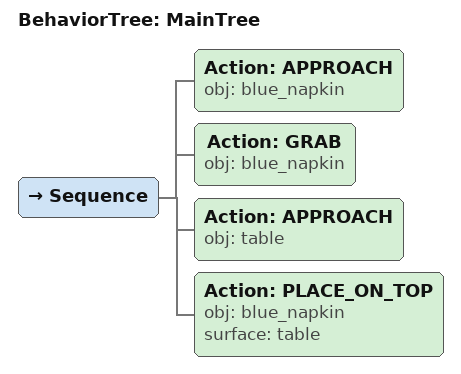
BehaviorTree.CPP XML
<root main_tree_to_execute="MainTree">
  <BehaviorTree ID="MainTree">
    <Sequence>
      <!-- Approach blue_napkin -->
      <Action ID="APPROACH" obj="blue_napkin" />
      <!-- Grab blue_napkin -->
      <Action ID="GRAB" obj="blue_napkin" />
      <!-- Approach table -->
      <Action ID="APPROACH" obj="table" />
      <!-- Place blue_napkin on table -->
      <Action ID="PLACE_ON_TOP" obj="blue_napkin" surface="table" />
    </Sequence>
  </BehaviorTree>
</root>
